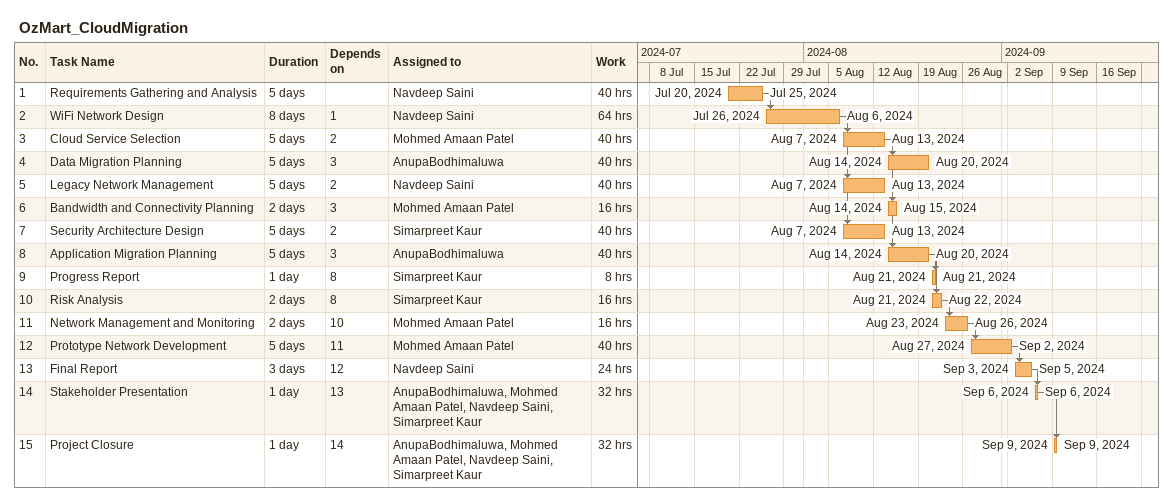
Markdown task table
OzMart_CloudMigration

| ID | Task | Duration | Start | Finish | Predecessors | Resources | Work (h) |
|---|---|---|---|---|---|---|---|
| 1 | Requirements Gathering and Analysis | 5d | 2024-07-20 | 2024-07-25 |  | Navdeep Saini | 40 |
| 2 | WiFi Network Design | 8d | 2024-07-26 | 2024-08-06 | 1 | Navdeep Saini | 64 |
| 3 | Cloud Service Selection | 5d | 2024-08-07 | 2024-08-13 | 2 | Mohmed Amaan Patel | 40 |
| 4 | Data Migration Planning | 5d | 2024-08-14 | 2024-08-20 | 3 | AnupaBodhimaluwa | 40 |
| 5 | Legacy Network Management | 5d | 2024-08-07 | 2024-08-13 | 2 | Navdeep Saini | 40 |
| 6 | Bandwidth and Connectivity Planning | 2d | 2024-08-14 | 2024-08-15 | 3 | Mohmed Amaan Patel | 16 |
| 7 | Security Architecture Design | 5d | 2024-08-07 | 2024-08-13 | 2 | Simarpreet Kaur | 40 |
| 8 | Application Migration Planning | 5d | 2024-08-14 | 2024-08-20 | 3 | AnupaBodhimaluwa | 40 |
| 9 | Progress Report | 1d | 2024-08-21 | 2024-08-21 | 8 | Simarpreet Kaur | 8 |
| 10 | Risk Analysis | 2d | 2024-08-21 | 2024-08-22 | 8 | Simarpreet Kaur | 16 |
| 11 | Network Management and Monitoring | 2d | 2024-08-23 | 2024-08-26 | 10 | Mohmed Amaan Patel | 16 |
| 12 | Prototype Network Development | 5d | 2024-08-27 | 2024-09-02 | 11 | Mohmed Amaan Patel | 40 |
| 13 | Final Report | 3d | 2024-09-03 | 2024-09-05 | 12 | Navdeep Saini | 24 |
| 14 | Stakeholder Presentation | 1d | 2024-09-06 | 2024-09-06 | 13 | AnupaBodhimaluwa, Mohmed Amaan Patel, Navdeep Saini, Simarpreet Kaur | 32 |
| 15 | Project Closure | 1d | 2024-09-09 | 2024-09-09 | 14 | AnupaBodhimaluwa, Mohmed Amaan Patel, Navdeep Saini, Simarpreet Kaur | 32 |
